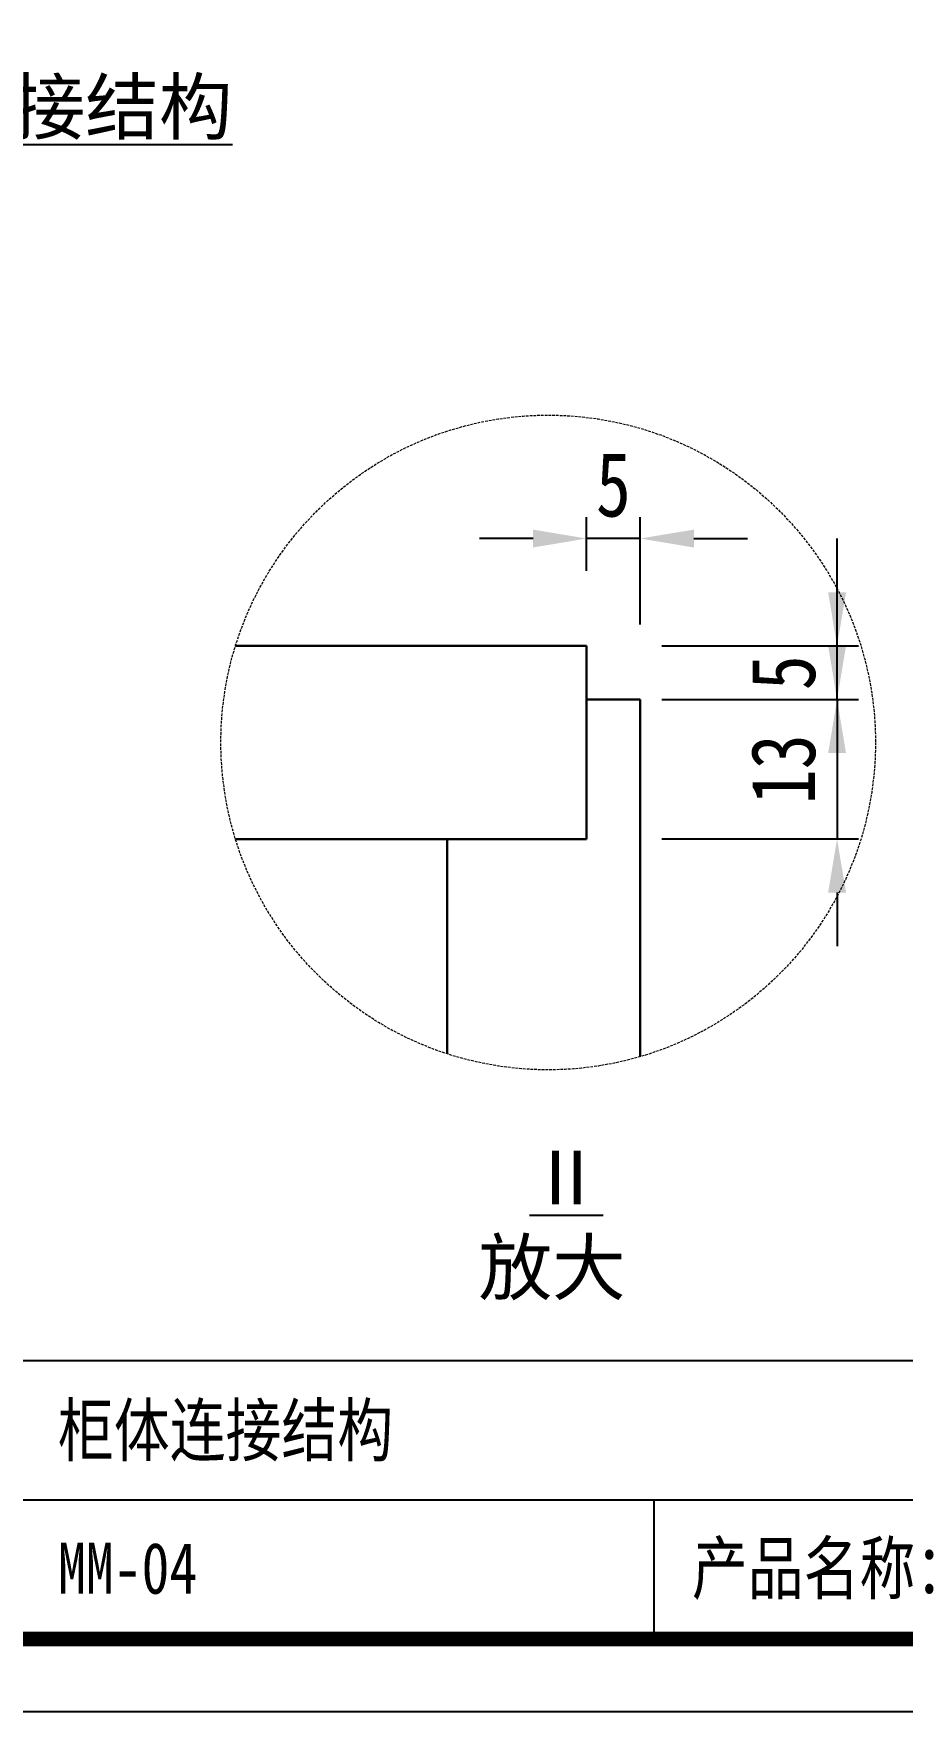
# Model space of a CAD drawing. Header units: millimetres. Extents: x 0 to 1097966, y -63096 to 223085.
# Drawn here: x 338676.4 to 338757.4, y -54770.1 to -54613.7 of the extents above; entities that cross this region are included whole.
import ezdxf

# ---------------------------------------------------------------- set-up
doc = ezdxf.new("R2010")
doc.units = ezdxf.units.MM
doc.linetypes.add('DASH', pattern=[0.35, 0.25, -0.1])
doc.layers.add('DZ-文字说明', color=1, linetype='Continuous')
doc.styles.add('DZ-宋体2.5', font='', dxfattribs={"width": 0.8, "height": 2.5})
doc.styles.add('TEXT', font='', dxfattribs={"width": 0.8})
doc.styles.add('宋体', font='')
doc.styles.get('DZ-宋体2.5').set_extended_font_data('SimSun')
doc.styles.get('TEXT').set_extended_font_data('SimSun')
doc.styles.get('宋体').set_extended_font_data('SimSun')
doc.dimstyles.new('副本 (2) (2) ISO-25', dxfattribs={"dimtxt": 18, "dimasz": 13, "dimexe": 6, "dimexo": 12, "dimgap": 6, "dimtad": 1, "dimtxsty": 'TEXT', "dimcen": 2.5, "dimclrd": 5, "dimclre": 5, "dimclrt": 5, "dimadec": 0, "dimazin": 0, "dimtfac": 1, "dimtmove": 0, "dimatfit": 3, "dimldrblk": 'BOXFILLED', "dimfxl": 1.25, "dimarcsym": 0})

# ---------------------------------------------------------------- blocks, each defined once
blk = doc.blocks.new('*D454')
at = {"color": 5, "lineweight": -2, "transparency": 16777216}
for p, q in [((338727.94, -54663.76), (338727.94, -54658.75)), ((338732.94, -54668.76), (338732.94, -54658.75)), ((338722.94, -54660.75), (338717.94, -54660.75)), ((338732.94, -54660.75), (338727.94, -54660.75)), ((338737.94, -54660.75), (338742.94, -54660.75))]:
    blk.add_line(p, q, dxfattribs=at)
at = {"color": 5, "transparency": 16777216}
for points in [[(338722.94, -54659.92), (338722.94, -54661.59), (338727.94, -54660.75)], [(338737.94, -54659.92), (338737.94, -54661.59), (338732.94, -54660.75)]]:
    blk.add_solid(points, dxfattribs=at)
at = {"layer": 'Defpoints', "color": 0, "transparency": 16777216}
for p in [(338727.94, -54660.75), (338727.94, -54670.76), (338732.94, -54675.76)]:
    blk.add_point(p, dxfattribs=at)
at = {"color": 5, "lineweight": 5, "transparency": 16777216, "insert": (338730.44, -54655.75), "char_height": 6, "attachment_point": 5, "style": 'TEXT'}
blk.add_mtext('5', dxfattribs=at)
blk = doc.blocks.new('_BoxFilled')
at = {"color": 0, "linetype": 'ByBlock', "lineweight": -2}
blk.add_line((-0.5, 0), (-1, 0), dxfattribs=at)
at = {"color": 0, "linetype": 'ByBlock'}
blk.add_solid([(-0.5, 0.5), (0.5, 0.5), (-0.5, -0.5), (0.5, -0.5)], dxfattribs=at)
blk = doc.blocks.new('*D455')
at = {"color": 5, "lineweight": -2, "transparency": 16777216}
for p, q in [((338751.29, -54665.76), (338751.29, -54660.76)), ((338734.94, -54670.76), (338753.29, -54670.76)), ((338751.29, -54675.76), (338751.29, -54670.76)), ((338739.94, -54675.76), (338753.29, -54675.76)), ((338751.29, -54680.76), (338751.29, -54685.76))]:
    blk.add_line(p, q, dxfattribs=at)
at = {"color": 5, "transparency": 16777216}
for points in [[(338750.46, -54665.76), (338752.13, -54665.76), (338751.29, -54670.76)], [(338750.46, -54680.76), (338752.13, -54680.76), (338751.29, -54675.76)]]:
    blk.add_solid(points, dxfattribs=at)
at = {"layer": 'Defpoints', "color": 0, "transparency": 16777216}
for p in [(338727.94, -54670.76), (338751.29, -54670.76), (338732.94, -54675.76)]:
    blk.add_point(p, dxfattribs=at)
at = {"color": 5, "lineweight": 5, "transparency": 16777216, "insert": (338746.29, -54673.26), "char_height": 6, "attachment_point": 5, "rotation": 90, "style": 'TEXT'}
blk.add_mtext('5', dxfattribs=at)
blk = doc.blocks.new('*D456')
at = {"color": 5, "lineweight": -2, "transparency": 16777216}
for p, q in [((338751.29, -54670.76), (338751.29, -54665.76)), ((338734.94, -54675.76), (338753.29, -54675.76)), ((338751.29, -54675.76), (338751.29, -54688.76)), ((338734.94, -54688.76), (338753.29, -54688.76)), ((338751.29, -54693.76), (338751.29, -54698.76))]:
    blk.add_line(p, q, dxfattribs=at)
at = {"color": 5, "transparency": 16777216}
for points in [[(338750.46, -54670.76), (338752.13, -54670.76), (338751.29, -54675.76)], [(338750.46, -54693.76), (338752.13, -54693.76), (338751.29, -54688.76)]]:
    blk.add_solid(points, dxfattribs=at)
at = {"layer": 'Defpoints', "color": 0, "transparency": 16777216}
for p in [(338727.94, -54675.76), (338727.94, -54688.76), (338751.29, -54688.76)]:
    blk.add_point(p, dxfattribs=at)
at = {"color": 5, "lineweight": 5, "transparency": 16777216, "insert": (338746.29, -54682.26), "char_height": 6, "attachment_point": 5, "rotation": 90, "style": 'TEXT'}
blk.add_mtext('13', dxfattribs=at)

msp = doc.modelspace()

# ---------------------------------------------------------------- linework, layer by layer
at = {"lineweight": 30}
for p, q in [((338695.194, -54670.765), (338727.936, -54670.765)), ((338727.936, -54670.765), (338727.936, -54688.765)), ((338727.936, -54675.765), (338732.936, -54675.765)), ((338732.936, -54675.765), (338732.936, -54709.053)), ((338695.194, -54688.765), (338727.936, -54688.765)), ((338714.936, -54688.765), (338714.936, -54708.794))]:
    msp.add_line(p, q, dxfattribs=at)
msp.add_lwpolyline([(338552.218, -54770.097), (339119.218, -54770.097), (339119.218, -54369.147), (338552.218, -54369.147)], close=True)
at = {"const_width": 1.35}
msp.add_lwpolyline([(338558.968, -54763.347), (339112.468, -54763.347), (339112.468, -54375.897), (338558.968, -54375.897)], close=True, dxfattribs=at)
at = {"color": 251, "linetype": 'DASH', "lineweight": 13, "true_color": 0x636466}
msp.add_circle((338724.355, -54679.765), 30.519, dxfattribs=at)
at = {"layer": 'DZ-文字说明', "color": 7}
for p, q in [((338648.299, -54750.358), (339112.468, -54750.358)), ((338734.217, -54750.358), (338734.217, -54763.347))]:
    msp.add_line(p, q, dxfattribs=at)
msp.add_lwpolyline([(338558.968, -54737.369), (339112.468, -54737.369), (339112.468, -54763.347), (338558.968, -54763.347)], close=True, dxfattribs=at)

# ---------------------------------------------------------------- texts
at = {"style": 'DZ-宋体2.5', "width": 0.8}
msp.add_text('产品名称：', height=4.7732, dxfattribs=at).set_placement((338737.757, -54759.13))
at = {"color": 4, "char_height": 5.03079, "attachment_point": 4, "style": '宋体'}
for s, insert, width in [('{\\L\\C256;斜拼海棠角连接结构}', (338633.154, -54620.801), 80.65908), ('\\pi7.24675;{\\L\\C256;Ⅱ\\P\\pi2.48149;\\l放大}', (338715.377, -54724.787), 18.6579)]:
    msp.add_mtext(s, dxfattribs=dict(at, insert=insert, width=width))
at = {"color": 2, "style": 'DZ-宋体2.5', "width": 0.8}
for tag, p in [('柜体连接结构', (338678.646, -54746.263)), ('MM-04', (338678.646, -54759.121))]:
    msp.add_attdef(tag, p, '', height=4.773, dxfattribs=at)

# ---------------------------------------------------------------- dimensions: what is measured, and where the dimension line sits
at = {"color": 251, "lineweight": 5, "true_color": 0x636466}
dim = msp.add_linear_dim(base=(338727.936, -54660.755), p1=(338732.936, -54675.765), p2=(338727.936, -54670.765), dimstyle='副本 (2) (2) ISO-25', override={"dimtxt": 6, "dimasz": 5, "dimexe": 2, "dimexo": 7, "dimgap": 2, "dimfxl": 30, "dimfxlon": 1}, dxfattribs=at)
dim.commit()
dim.dimension.update_dxf_attribs({"geometry": '*D454', "text_midpoint": (338730.436, -54660.755), "dimtype": 160})
dim = msp.add_linear_dim(base=(338751.292, -54670.765), p1=(338732.936, -54675.765), p2=(338727.936, -54670.765), angle=90, dimstyle='副本 (2) (2) ISO-25', override={"dimtxt": 6, "dimasz": 5, "dimexe": 2, "dimexo": 7, "dimgap": 2, "dimfxl": 30, "dimfxlon": 1}, dxfattribs=at)
dim.commit()
dim.dimension.update_dxf_attribs({"geometry": '*D455', "text_midpoint": (338751.292, -54673.265), "dimtype": 160})
dim = msp.add_linear_dim(base=(338751.292, -54688.765), p1=(338727.936, -54675.765), p2=(338727.936, -54688.765), angle=90, dimstyle='副本 (2) (2) ISO-25', override={"dimtxt": 6, "dimasz": 5, "dimexe": 2, "dimexo": 7, "dimgap": 2, "dimfxl": 30, "dimfxlon": 1}, dxfattribs=at)
dim.commit()
dim.dimension.update_dxf_attribs({"geometry": '*D456', "text_midpoint": (338746.292, -54682.265)})

doc.saveas('drawing.dxf')
